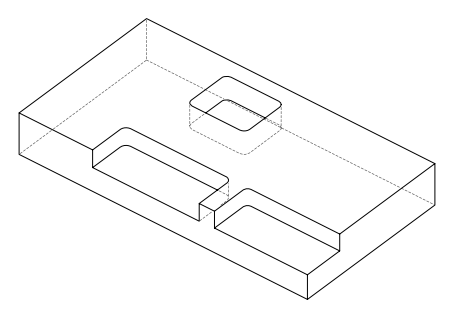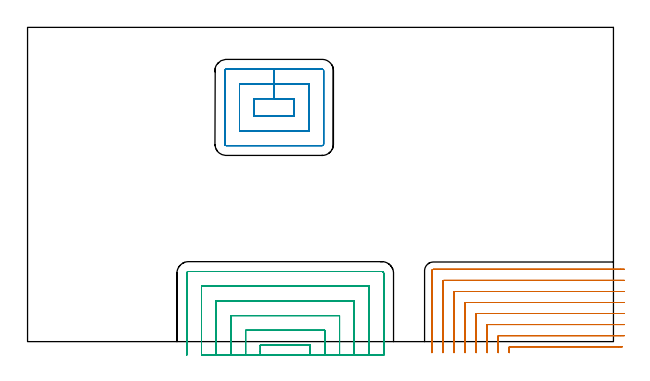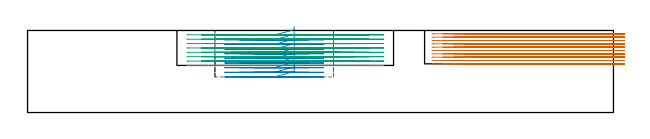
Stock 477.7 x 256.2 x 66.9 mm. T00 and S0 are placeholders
(PLAN: 3 operations, 1 tool changes, 74.9 min)
(1 MILL_CORNER_NOTCH_RECTANGULAR | CORNER_NOTCH_RECTANGULAR | NXT0201_011 | Follow Part, ap 3, ae 75% | 28.22 min | 271563 mm3)
(2 MILL_RECTANGULAR_POCKET | POCKET_RECTANGULAR_STRAIGHT | NXT0201_012 | Follow Part, ap 4, ae 75% | 12.94 min | 283952 mm3)
(3 MILL_SLOT | SLOT_PARTIAL_RECTANGULAR | NXT0201_012 | Follow Part, ap 4, ae 75% | 33.72 min | 327014 mm3)
(TOOL NXT0201_011 | ENDMILL 12mm [2P460-1200-NA 1630] | D12 FL38 Z6)
(TOOL NXT0201_012 | ENDMILL 16mm [2P460-1600-NA 1630] | D16 FL38 Z6)
(OP 1 MILL_CORNER_NOTCH_RECTANGULAR)
G17 G21 G94 G90
T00 M6
G54
G17 G0 G90 X485.081 Y-4.1 S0 M3
G43 Z76.9 H1
Z64.18
G94 G1 X482.081 F250.
X393.294 F500.
G3 X392.7 Y-4.694 R0.6
G1 Y-6.
Y-9. F250.
G0 Z76.9
X486.7 Y4.9
Z64.18
G1 X483.7
X384.295 F500.
G3 X383.7 Y4.305 R0.6
G1 Y-6.
Y-9. F250.
G0 Z76.9
X486.7 Y13.9
Z64.18
G1 X483.7
X375.295 F500.
G3 X374.7 Y13.305 R0.6
G1 Y-6.
Y-9. F250.
G0 Z76.9
X486.7 Y22.9
Z64.18
G1 X483.7
X366.295 F500.
G3 X365.7 Y22.305 R0.6
G1 Y-6.
Y-9. F250.
G0 Z76.9
X486.7 Y31.9
Z64.18
G1 X483.7
X357.296 F500.
G3 X356.7 Y31.304 R0.6
G1 Y-6.
Y-9. F250.
G0 Z76.9
X486.7 Y40.9
Z64.18
G1 X483.7
X348.296 F500.
G3 X347.7 Y40.304 R0.6
G1 Y-6.
Y-9. F250.
G0 Z76.9
X486.7 Y49.9
Z64.18
G1 X483.7
X339.296 F500.
G3 X338.7 Y49.304 R0.6
G1 Y-6.
Y-9. F250.
G0 Z76.9
X486.7 Y58.9
Z64.18
G1 X483.7
X330.9 F500.
G3 X329.7 Y57.7 R1.2
G1 Y-6.
Y-9. F250.
G0 Z76.9
X485.081 Y-4.1
Z61.46
G1 X482.081
X393.294 F500.
G3 X392.7 Y-4.694 R0.6
G1 Y-6.
Y-9. F250.
G0 Z76.9
X486.7 Y4.9
Z61.46
G1 X483.7
X384.295 F500.
G3 X383.7 Y4.305 R0.6
G1 Y-6.
Y-9. F250.
G0 Z76.9
X486.7 Y13.9
Z61.46
G1 X483.7
X375.295 F500.
G3 X374.7 Y13.305 R0.6
G1 Y-6.
Y-9. F250.
G0 Z76.9
X486.7 Y22.9
Z61.46
G1 X483.7
X366.295 F500.
G3 X365.7 Y22.305 R0.6
G1 Y-6.
Y-9. F250.
G0 Z76.9
X486.7 Y31.9
Z61.46
G1 X483.7
X357.296 F500.
G3 X356.7 Y31.304 R0.6
G1 Y-6.
Y-9. F250.
G0 Z76.9
X486.7 Y40.9
Z61.46
G1 X483.7
X348.296 F500.
G3 X347.7 Y40.304 R0.6
G1 Y-6.
Y-9. F250.
G0 Z76.9
X486.7 Y49.9
Z61.46
G1 X483.7
X339.296 F500.
G3 X338.7 Y49.304 R0.6
G1 Y-6.
Y-9. F250.
G0 Z76.9
X486.7 Y58.9
Z61.46
G1 X483.7
X330.9 F500.
G3 X329.7 Y57.7 R1.2
G1 Y-6.
Y-9. F250.
G0 Z76.9
X485.081 Y-4.1
Z58.74
G1 X482.081
X393.294 F500.
G3 X392.7 Y-4.694 R0.6
G1 Y-6.
Y-9. F250.
G0 Z76.9
X486.7 Y4.9
Z58.74
G1 X483.7
X384.295 F500.
G3 X383.7 Y4.305 R0.6
G1 Y-6.
Y-9. F250.
G0 Z76.9
X486.7 Y13.9
Z58.74
G1 X483.7
X375.295 F500.
G3 X374.7 Y13.305 R0.6
G1 Y-6.
Y-9. F250.
G0 Z76.9
X486.7 Y22.9
Z58.74
G1 X483.7
X366.295 F500.
G3 X365.7 Y22.305 R0.6
G1 Y-6.
Y-9. F250.
G0 Z76.9
X486.7 Y31.9
Z58.74
G1 X483.7
X357.296 F500.
G3 X356.7 Y31.304 R0.6
G1 Y-6.
Y-9. F250.
G0 Z76.9
X486.7 Y40.9
Z58.74
G1 X483.7
X348.296 F500.
G3 X347.7 Y40.304 R0.6
G1 Y-6.
Y-9. F250.
G0 Z76.9
X486.7 Y49.9
Z58.74
G1 X483.7
X339.296 F500.
G3 X338.7 Y49.304 R0.6
G1 Y-6.
Y-9. F250.
G0 Z76.9
X486.7 Y58.9
Z58.74
G1 X483.7
X330.9 F500.
G3 X329.7 Y57.7 R1.2
G1 Y-6.
Y-9. F250.
G0 Z76.9
X485.081 Y-4.1
Z56.02
G1 X482.081
X393.294 F500.
G3 X392.7 Y-4.694 R0.6
G1 Y-6.
Y-9. F250.
G0 Z76.9
X486.7 Y4.9
Z56.02
G1 X483.7
X384.295 F500.
G3 X383.7 Y4.305 R0.6
G1 Y-6.
Y-9. F250.
G0 Z76.9
X486.7 Y13.9
Z56.02
G1 X483.7
X375.295 F500.
G3 X374.7 Y13.305 R0.6
G1 Y-6.
Y-9. F250.
G0 Z76.9
X486.7 Y22.9
Z56.02
G1 X483.7
X366.295 F500.
G3 X365.7 Y22.305 R0.6
G1 Y-6.
Y-9. F250.
G0 Z76.9
X486.7 Y31.9
Z56.02
G1 X483.7
X357.296 F500.
G3 X356.7 Y31.304 R0.6
G1 Y-6.
Y-9. F250.
G0 Z76.9
X486.7 Y40.9
Z56.02
G1 X483.7
X348.296 F500.
G3 X347.7 Y40.304 R0.6
G1 Y-6.
Y-9. F250.
G0 Z76.9
X486.7 Y49.9
Z56.02
G1 X483.7
X339.296 F500.
G3 X338.7 Y49.304 R0.6
G1 Y-6.
Y-9. F250.
G0 Z76.9
X486.7 Y58.9
Z56.02
G1 X483.7
X330.9 F500.
G3 X329.7 Y57.7 R1.2
G1 Y-6.
Y-9. F250.
G0 Z76.9
X485.081 Y-4.1
Z53.3
G1 X482.081
X393.294 F500.
G3 X392.7 Y-4.694 R0.6
G1 Y-6.
Y-9. F250.
G0 Z76.9
X486.7 Y4.9
Z53.3
G1 X483.7
X384.295 F500.
G3 X383.7 Y4.305 R0.6
G1 Y-6.
Y-9. F250.
G0 Z76.9
X486.7 Y13.9
Z53.3
G1 X483.7
X375.295 F500.
G3 X374.7 Y13.305 R0.6
G1 Y-6.
Y-9. F250.
G0 Z76.9
X486.7 Y22.9
Z53.3
G1 X483.7
X366.295 F500.
G3 X365.7 Y22.305 R0.6
G1 Y-6.
Y-9. F250.
G0 Z76.9
X486.7 Y31.9
Z53.3
G1 X483.7
X357.296 F500.
G3 X356.7 Y31.304 R0.6
G1 Y-6.
Y-9. F250.
G0 Z76.9
X486.7 Y40.9
Z53.3
G1 X483.7
X348.296 F500.
G3 X347.7 Y40.304 R0.6
G1 Y-6.
Y-9. F250.
G0 Z76.9
X486.7 Y49.9
Z53.3
G1 X483.7
X339.296 F500.
G3 X338.7 Y49.304 R0.6
G1 Y-6.
Y-9. F250.
G0 Z76.9
X486.7 Y58.9
Z53.3
G1 X483.7
X330.9 F500.
G3 X329.7 Y57.7 R1.2
G1 Y-6.
Y-9. F250.
G0 Z76.9
X485.081 Y-4.1
Z50.58
G1 X482.081
X393.294 F500.
G3 X392.7 Y-4.694 R0.6
G1 Y-6.
Y-9. F250.
G0 Z76.9
X486.7 Y4.9
Z50.58
G1 X483.7
X384.295 F500.
G3 X383.7 Y4.305 R0.6
G1 Y-6.
Y-9. F250.
G0 Z76.9
X486.7 Y13.9
Z50.58
G1 X483.7
X375.295 F500.
G3 X374.7 Y13.305 R0.6
G1 Y-6.
Y-9. F250.
G0 Z76.9
X486.7 Y22.9
Z50.58
G1 X483.7
X366.295 F500.
G3 X365.7 Y22.305 R0.6
G1 Y-6.
Y-9. F250.
G0 Z76.9
X486.7 Y31.9
Z50.58
G1 X483.7
X357.296 F500.
G3 X356.7 Y31.304 R0.6
G1 Y-6.
Y-9. F250.
G0 Z76.9
X486.7 Y40.9
Z50.58
G1 X483.7
X348.296 F500.
G3 X347.7 Y40.304 R0.6
G1 Y-6.
Y-9. F250.
G0 Z76.9
X486.7 Y49.9
Z50.58
G1 X483.7
X339.296 F500.
G3 X338.7 Y49.304 R0.6
G1 Y-6.
Y-9. F250.
G0 Z76.9
X486.7 Y58.9
Z50.58
G1 X483.7
X330.9 F500.
G3 X329.7 Y57.7 R1.2
G1 Y-6.
Y-9. F250.
G0 Z76.9
X485.081 Y-4.1
Z47.86
G1 X482.081
X393.294 F500.
G3 X392.7 Y-4.694 R0.6
G1 Y-6.
Y-9. F250.
G0 Z76.9
X486.7 Y4.9
Z47.86
G1 X483.7
X384.295 F500.
G3 X383.7 Y4.305 R0.6
G1 Y-6.
Y-9. F250.
G0 Z76.9
X486.7 Y13.9
Z47.86
G1 X483.7
X375.295 F500.
G3 X374.7 Y13.305 R0.6
G1 Y-6.
Y-9. F250.
G0 Z76.9
X486.7 Y22.9
Z47.86
G1 X483.7
X366.295 F500.
G3 X365.7 Y22.305 R0.6
G1 Y-6.
Y-9. F250.
G0 Z76.9
X486.7 Y31.9
Z47.86
G1 X483.7
X357.296 F500.
G3 X356.7 Y31.304 R0.6
G1 Y-6.
Y-9. F250.
G0 Z76.9
X486.7 Y40.9
Z47.86
G1 X483.7
X348.296 F500.
G3 X347.7 Y40.304 R0.6
G1 Y-6.
Y-9. F250.
G0 Z76.9
X486.7 Y49.9
Z47.86
G1 X483.7
X339.296 F500.
G3 X338.7 Y49.304 R0.6
G1 Y-6.
Y-9. F250.
G0 Z76.9
X486.7 Y58.9
Z47.86
G1 X483.7
X330.9 F500.
G3 X329.7 Y57.7 R1.2
G1 Y-6.
Y-9. F250.
G0 Z76.9
X485.081 Y-4.1
Z45.14
G1 X482.081
X393.294 F500.
G3 X392.7 Y-4.694 R0.6
G1 Y-6.
Y-9. F250.
G0 Z76.9
X486.7 Y4.9
Z45.14
G1 X483.7
X384.295 F500.
G3 X383.7 Y4.305 R0.6
G1 Y-6.
Y-9. F250.
G0 Z76.9
X486.7 Y13.9
Z45.14
G1 X483.7
X375.295 F500.
G3 X374.7 Y13.305 R0.6
G1 Y-6.
Y-9. F250.
G0 Z76.9
X486.7 Y22.9
Z45.14
G1 X483.7
X366.295 F500.
G3 X365.7 Y22.305 R0.6
G1 Y-6.
Y-9. F250.
G0 Z76.9
X486.7 Y31.9
Z45.14
G1 X483.7
X357.296 F500.
G3 X356.7 Y31.304 R0.6
G1 Y-6.
Y-9. F250.
G0 Z76.9
X486.7 Y40.9
Z45.14
G1 X483.7
X348.296 F500.
G3 X347.7 Y40.304 R0.6
G1 Y-6.
Y-9. F250.
G0 Z76.9
X486.7 Y49.9
Z45.14
G1 X483.7
X339.296 F500.
G3 X338.7 Y49.304 R0.6
G1 Y-6.
Y-9. F250.
G0 Z76.9
X486.7 Y58.9
Z45.14
G1 X483.7
X330.9 F500.
G3 X329.7 Y57.7 R1.2
G1 Y-6.
Y-9. F250.
G0 Z76.9
X485.081 Y-4.1
Z42.42
G1 X482.081
X393.294 F500.
G3 X392.7 Y-4.694 R0.6
G1 Y-6.
Y-9. F250.
G0 Z76.9
X486.7 Y4.9
Z42.42
G1 X483.7
X384.295 F500.
G3 X383.7 Y4.305 R0.6
G1 Y-6.
Y-9. F250.
G0 Z76.9
X486.7 Y13.9
Z42.42
G1 X483.7
X375.295 F500.
G3 X374.7 Y13.305 R0.6
G1 Y-6.
Y-9. F250.
G0 Z76.9
X486.7 Y22.9
Z42.42
G1 X483.7
X366.295 F500.
G3 X365.7 Y22.305 R0.6
G1 Y-6.
Y-9. F250.
G0 Z76.9
X486.7 Y31.9
Z42.42
G1 X483.7
X357.296 F500.
G3 X356.7 Y31.304 R0.6
G1 Y-6.
Y-9. F250.
G0 Z76.9
X486.7 Y40.9
Z42.42
G1 X483.7
X348.296 F500.
G3 X347.7 Y40.304 R0.6
G1 Y-6.
Y-9. F250.
G0 Z76.9
X486.7 Y49.9
Z42.42
G1 X483.7
X339.296 F500.
G3 X338.7 Y49.304 R0.6
G1 Y-6.
Y-9. F250.
G0 Z76.9
X486.7 Y58.9
Z42.42
G1 X483.7
X330.9 F500.
G3 X329.7 Y57.7 R1.2
G1 Y-6.
Y-9. F250.
G0 Z76.9
X485.081 Y-4.1
Z39.7
G1 X482.081
X393.294 F500.
G3 X392.7 Y-4.694 R0.6
G1 Y-6.
Y-9. F250.
G0 Z76.9
X486.7 Y4.9
Z39.7
G1 X483.7
X384.295 F500.
G3 X383.7 Y4.305 R0.6
G1 Y-6.
Y-9. F250.
G0 Z76.9
X486.7 Y13.9
Z39.7
G1 X483.7
X375.295 F500.
G3 X374.7 Y13.305 R0.6
G1 Y-6.
Y-9. F250.
G0 Z76.9
X486.7 Y22.9
Z39.7
G1 X483.7
X366.295 F500.
G3 X365.7 Y22.305 R0.6
G1 Y-6.
Y-9. F250.
G0 Z76.9
X486.7 Y31.9
Z39.7
G1 X483.7
X357.296 F500.
G3 X356.7 Y31.304 R0.6
G1 Y-6.
Y-9. F250.
G0 Z76.9
X486.7 Y40.9
Z39.7
G1 X483.7
X348.296 F500.
G3 X347.7 Y40.304 R0.6
G1 Y-6.
Y-9. F250.
G0 Z76.9
X486.7 Y49.9
Z39.7
G1 X483.7
X339.296 F500.
G3 X338.7 Y49.304 R0.6
G1 Y-6.
Y-9. F250.
G0 Z76.9
X486.7 Y58.9
Z39.7
G1 X483.7
X330.9 F500.
G3 X329.7 Y57.7 R1.2
G1 Y-6.
Y-9. F250.
G0 Z76.9
M5
M2
(OP 2 MILL_RECTANGULAR_POCKET)
G17 G21 G94 G90
T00 M6
G54
G17 G0 G90 X217.4 Y189.059 S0 M3
G43 Z76.9 H1
Z69.9
G94 G1 Y198.1 Z67.477 F250.
X201.1 Z63.11
X184.8 F500.
Y183.8
X217.4
Y198.1
X201.1
Y210.1
X172.8
Y171.8
X229.4
Y210.1
X201.1
Y222.1
X162.
G3 X160.8 Y220.9 R1.2
G1 Y161.
G3 X162. Y159.8 R1.2
G1 X240.2
G3 X241.4 Y161. R1.2
G1 Y220.9
G3 X240.2 Y222.1 R1.2
G1 X201.1
X200.1
G0 X217.4 Y189.059 Z66.11
G1 Y198.1 Z63.687 F250.
X201.1 Z59.32
X184.8 F500.
Y183.8
X217.4
Y198.1
X201.1
Y210.1
X172.8
Y171.8
X229.4
Y210.1
X201.1
Y222.1
X162.
G3 X160.8 Y220.9 R1.2
G1 Y161.
G3 X162. Y159.8 R1.2
G1 X240.2
G3 X241.4 Y161. R1.2
G1 Y220.9
G3 X240.2 Y222.1 R1.2
G1 X201.1
X200.1
G0 X217.4 Y189.059 Z62.32
G1 Y198.1 Z59.898 F250.
X201.1 Z55.53
X184.8 F500.
Y183.8
X217.4
Y198.1
X201.1
Y210.1
X172.8
Y171.8
X229.4
Y210.1
X201.1
Y222.1
X162.
G3 X160.8 Y220.9 R1.2
G1 Y161.
G3 X162. Y159.8 R1.2
G1 X240.2
G3 X241.4 Y161. R1.2
G1 Y220.9
G3 X240.2 Y222.1 R1.2
G1 X201.1
X200.1
G0 X217.4 Y189.059 Z58.53
G1 Y198.1 Z56.108 F250.
X201.1 Z51.74
X184.8 F500.
Y183.8
X217.4
Y198.1
X201.1
Y210.1
X172.8
Y171.8
X229.4
Y210.1
X201.1
Y222.1
X162.
G3 X160.8 Y220.9 R1.2
G1 Y161.
G3 X162. Y159.8 R1.2
G1 X240.2
G3 X241.4 Y161. R1.2
G1 Y220.9
G3 X240.2 Y222.1 R1.2
G1 X201.1
X200.1
G0 X217.4 Y189.059 Z54.74
G1 Y198.1 Z52.318 F250.
X201.1 Z47.95
X184.8 F500.
Y183.8
X217.4
Y198.1
X201.1
Y210.1
X172.8
Y171.8
X229.4
Y210.1
X201.1
Y222.1
X162.
G3 X160.8 Y220.9 R1.2
G1 Y161.
G3 X162. Y159.8 R1.2
G1 X240.2
G3 X241.4 Y161. R1.2
G1 Y220.9
G3 X240.2 Y222.1 R1.2
G1 X201.1
X200.1
G0 X217.4 Y189.059 Z50.95
G1 Y198.1 Z48.528 F250.
X201.1 Z44.16
X184.8 F500.
Y183.8
X217.4
Y198.1
X201.1
Y210.1
X172.8
Y171.8
X229.4
Y210.1
X201.1
Y222.1
X162.
G3 X160.8 Y220.9 R1.2
G1 Y161.
G3 X162. Y159.8 R1.2
G1 X240.2
G3 X241.4 Y161. R1.2
G1 Y220.9
G3 X240.2 Y222.1 R1.2
G1 X201.1
X200.1
G0 X217.4 Y189.059 Z47.16
G1 Y198.1 Z44.738 F250.
X201.1 Z40.37
X184.8 F500.
Y183.8
X217.4
Y198.1
X201.1
Y210.1
X172.8
Y171.8
X229.4
Y210.1
X201.1
Y222.1
X162.
G3 X160.8 Y220.9 R1.2
G1 Y161.
G3 X162. Y159.8 R1.2
G1 X240.2
G3 X241.4 Y161. R1.2
G1 Y220.9
G3 X240.2 Y222.1 R1.2
G1 X201.1
X200.1
G0 X217.4 Y189.059 Z43.37
G1 Y198.1 Z40.948 F250.
X201.1 Z36.58
X184.8 F500.
Y183.8
X217.4
Y198.1
X201.1
Y210.1
X172.8
Y171.8
X229.4
Y210.1
X201.1
Y222.1
X162.
G3 X160.8 Y220.9 R1.2
G1 Y161.
G3 X162. Y159.8 R1.2
G1 X240.2
G3 X241.4 Y161. R1.2
G1 Y220.9
G3 X240.2 Y222.1 R1.2
G1 X201.1
X200.1
G0 X217.4 Y189.059 Z39.58
G1 Y198.1 Z37.158 F250.
X201.1 Z32.79
X184.8 F500.
Y183.8
X217.4
Y198.1
X201.1
Y210.1
X172.8
Y171.8
X229.4
Y210.1
X201.1
Y222.1
X162.
G3 X160.8 Y220.9 R1.2
G1 Y161.
G3 X162. Y159.8 R1.2
G1 X240.2
G3 X241.4 Y161. R1.2
G1 Y220.9
G3 X240.2 Y222.1 R1.2
G1 X201.1
X200.1
G0 X217.4 Y189.059 Z35.79
G1 Y198.1 Z33.368 F250.
X201.1 Z29.
X184.8 F500.
Y183.8
X217.4
Y198.1
X201.1
Y210.1
X172.8
Y171.8
X229.4
Y210.1
X201.1
Y222.1
X162.
G3 X160.8 Y220.9 R1.2
G1 Y161.
G3 X162. Y159.8 R1.2
G1 X240.2
G3 X241.4 Y161. R1.2
G1 Y220.9
G3 X240.2 Y222.1 R1.2
G1 X201.1
X200.1
G0 Z76.9
M5
M2
(OP 3 MILL_SLOT)
G17 G21 G94 G90
T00 M6
G54
G17 G0 G90 X230.4 Y-11. S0 M3
G43 Z76.9 H1
Z63.337
G94 G1 Y-8. F250.
Y-2.8 F500.
X189.8
Y-8.
Y-11. F250.
X242.4
Y-8.
Y9.2 F500.
X177.8
Y-8.
Y-11. F250.
X254.4
Y-8.
Y21.2 F500.
X165.8
Y-8.
Y-11. F250.
X266.4
Y-8.
Y33.2 F500.
X153.8
Y-8.
Y-11. F250.
X278.4
Y-8.
Y45.2 F500.
X141.8
Y-8.
Y-11. F250.
X290.4
Y-8.
Y55.7 F500.
G3 X288.9 Y57.2 R1.5
G1 X131.3
G3 X129.8 Y55.7 R1.5
G1 Y-8.
Y-11. F250.
G0 X230.4 Z59.775
G1 Y-8.
Y-2.8 F500.
X189.8
Y-8.
Y-11. F250.
X242.4
Y-8.
Y9.2 F500.
X177.8
Y-8.
Y-11. F250.
X254.4
Y-8.
Y21.2 F500.
X165.8
Y-8.
Y-11. F250.
X266.4
Y-8.
Y33.2 F500.
X153.8
Y-8.
Y-11. F250.
X278.4
Y-8.
Y45.2 F500.
X141.8
Y-8.
Y-11. F250.
X290.4
Y-8.
Y55.7 F500.
G3 X288.9 Y57.2 R1.5
G1 X131.3
G3 X129.8 Y55.7 R1.5
G1 Y-8.
Y-11. F250.
G0 X230.4 Z56.212
G1 Y-8.
Y-2.8 F500.
X189.8
Y-8.
Y-11. F250.
X242.4
Y-8.
Y9.2 F500.
X177.8
Y-8.
Y-11. F250.
X254.4
Y-8.
Y21.2 F500.
X165.8
Y-8.
Y-11. F250.
X266.4
Y-8.
Y33.2 F500.
X153.8
Y-8.
Y-11. F250.
X278.4
Y-8.
Y45.2 F500.
X141.8
Y-8.
Y-11. F250.
X290.4
Y-8.
Y55.7 F500.
G3 X288.9 Y57.2 R1.5
G1 X131.3
G3 X129.8 Y55.7 R1.5
G1 Y-8.
Y-11. F250.
G0 X230.4 Z52.65
G1 Y-8.
Y-2.8 F500.
X189.8
Y-8.
Y-11. F250.
X242.4
Y-8.
Y9.2 F500.
X177.8
Y-8.
Y-11. F250.
X254.4
Y-8.
Y21.2 F500.
X165.8
Y-8.
Y-11. F250.
X266.4
Y-8.
Y33.2 F500.
X153.8
Y-8.
Y-11. F250.
X278.4
Y-8.
Y45.2 F500.
X141.8
Y-8.
Y-11. F250.
X290.4
Y-8.
Y55.7 F500.
G3 X288.9 Y57.2 R1.5
G1 X131.3
G3 X129.8 Y55.7 R1.5
G1 Y-8.
Y-11. F250.
G0 X230.4 Z49.087
G1 Y-8.
Y-2.8 F500.
X189.8
Y-8.
Y-11. F250.
X242.4
Y-8.
Y9.2 F500.
X177.8
Y-8.
Y-11. F250.
X254.4
Y-8.
Y21.2 F500.
X165.8
Y-8.
Y-11. F250.
X266.4
Y-8.
Y33.2 F500.
X153.8
Y-8.
Y-11. F250.
X278.4
Y-8.
Y45.2 F500.
X141.8
Y-8.
Y-11. F250.
X290.4
Y-8.
Y55.7 F500.
G3 X288.9 Y57.2 R1.5
G1 X131.3
G3 X129.8 Y55.7 R1.5
G1 Y-8.
Y-11. F250.
G0 X230.4 Z45.525
G1 Y-8.
Y-2.8 F500.
X189.8
Y-8.
Y-11. F250.
X242.4
Y-8.
Y9.2 F500.
X177.8
Y-8.
Y-11. F250.
X254.4
Y-8.
Y21.2 F500.
X165.8
Y-8.
Y-11. F250.
X266.4
Y-8.
Y33.2 F500.
X153.8
Y-8.
Y-11. F250.
X278.4
Y-8.
Y45.2 F500.
X141.8
Y-8.
Y-11. F250.
X290.4
Y-8.
Y55.7 F500.
G3 X288.9 Y57.2 R1.5
G1 X131.3
G3 X129.8 Y55.7 R1.5
G1 Y-8.
Y-11. F250.
G0 X230.4 Z41.962
G1 Y-8.
Y-2.8 F500.
X189.8
Y-8.
Y-11. F250.
X242.4
Y-8.
Y9.2 F500.
X177.8
Y-8.
Y-11. F250.
X254.4
Y-8.
Y21.2 F500.
X165.8
Y-8.
Y-11. F250.
X266.4
Y-8.
Y33.2 F500.
X153.8
Y-8.
Y-11. F250.
X278.4
Y-8.
Y45.2 F500.
X141.8
Y-8.
Y-11. F250.
X290.4
Y-8.
Y55.7 F500.
G3 X288.9 Y57.2 R1.5
G1 X131.3
G3 X129.8 Y55.7 R1.5
G1 Y-8.
Y-11. F250.
G0 X230.4 Z38.4
G1 Y-8.
Y-2.8 F500.
X189.8
Y-8.
Y-11. F250.
X242.4
Y-8.
Y9.2 F500.
X177.8
Y-8.
Y-11. F250.
X254.4
Y-8.
Y21.2 F500.
X165.8
Y-8.
Y-11. F250.
X266.4
Y-8.
Y33.2 F500.
X153.8
Y-8.
Y-11. F250.
X278.4
Y-8.
Y45.2 F500.
X141.8
Y-8.
Y-11. F250.
X290.4
Y-8.
Y55.7 F500.
G3 X288.9 Y57.2 R1.5
G1 X131.3
G3 X129.8 Y55.7 R1.5
G1 Y-8.
Y-11. F250.
G0 Z76.9
M5
M2
